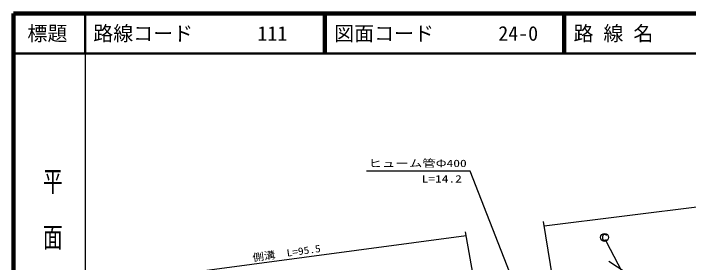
# Model space of a CAD drawing. Units: millimetres, scale not verified. Extents: x 40000 to 680000, y 20000 to 380000.
# Drawn here: x 40000 to 209193, y 317516 to 380000 of the extents above; entities that cross this region are included whole.
import ezdxf
from ezdxf.enums import TextEntityAlignment as Align

# ---------------------------------------------------------------- set-up
doc = ezdxf.new("R2010")
doc.units = ezdxf.units.MM
doc.header["$LTSCALE"] = 1000
for name, color, linetype, lineweight in [('M-BGD', 7, 'Continuous', 25), ('M-TTL', 2, 'Continuous', 140), ('M-TTL-BAND', 7, 'Continuous', 25), ('M-TTL-LINE', 7, 'Continuous', 50)]:
    doc.layers.add(name, color=color, linetype=linetype, lineweight=lineweight)
doc.layers.add('M-TTL-TXT', color=7, linetype='Continuous')
doc.styles.add('@ＭＳ ゴシック', font='')
doc.styles.add('ＭＳ ゴシック', font='')
doc.styles.get('@ＭＳ ゴシック').set_extended_font_data('@MS Gothic')
doc.styles.get('ＭＳ ゴシック').set_extended_font_data('MS Gothic')

# ---------------------------------------------------------------- blocks, each defined once
blk = doc.blocks.new('BUHIN134')
at = {"color": 7, "linetype": 'Continuous', "lineweight": 25}
blk.add_lwpolyline([(-449, 466), (-546, 432), (-620, 366), (-680, 274), (-717, 161), (-728, -34), (-707, -190), (-606, -356), (-472, -459), (-275, -510), (215, -538), (427, -510), (556, -442), (669, -304), (719, -126), (730, 64), (723, 209), (682, 287), (622, 360), (553, 394)], dxfattribs=at)
blk.add_circle((0, 0), 995, dxfattribs=at)

msp = doc.modelspace()

# ---------------------------------------------------------------- linework, layer by layer
at = {"layer": 'M-BGD'}
for p, q in [((173028, 326748), (319529, 344903)), ((176545, 305172), (172851, 327829)), ((156983, 304450), (153299, 325176)), ((61915, 312086), (153451, 324326)), ((201911, 297534), (188657, 322691)), ((189190, 317843), (201187, 310074))]:
    msp.add_line(p, q, dxfattribs=at)
msp.add_lwpolyline([(174947, 288010), (154472, 340434), (128472, 340434)], dxfattribs=at)
at = {"layer": 'M-TTL'}
for p, q in [((40000, 380000), (40000, 20000)), ((680000, 380000), (40000, 380000))]:
    msp.add_line(p, q, dxfattribs=at)
at = {"layer": 'M-TTL-BAND'}
msp.add_line((58000, 370000), (58000, 20000), dxfattribs=at)
at = {"layer": 'M-TTL-LINE'}
for p, q in [((58000, 380000), (58000, 370000)), ((117750, 380000), (117750, 370000)), ((118250, 380000), (118250, 370000)), ((177750, 380000), (177750, 370000)), ((178250, 380000), (178250, 370000)), ((40000, 370000), (680000, 370000))]:
    msp.add_line(p, q, dxfattribs=at)

# ---------------------------------------------------------------- block references
at = {"layer": 'M-BGD', "rotation": 273.2663}
msp.add_blockref('BUHIN134', (188172, 323813), dxfattribs=at)

# ---------------------------------------------------------------- texts
at = {"layer": 'M-BGD', "style": 'ＭＳ ゴシック', "width": 1.35}
for s, p in [('ヒューム管Φ400', (128972, 340934)), ('L=14.2', (142291, 337042))]:
    msp.add_text(s, height=1833, dxfattribs=at).set_placement(p, align=Align.BOTTOM_LEFT)
at = {"layer": 'M-BGD', "style": 'ＭＳ ゴシック', "width": 1.15}
msp.add_text('側溝\u3000L=95.5', height=1833, rotation=8, dxfattribs=at).set_placement((100120, 317235), align=Align.BOTTOM_LEFT)
at = {"layer": 'M-TTL-BAND', "style": '@ＭＳ ゴシック', "width": 1.4}
msp.add_text('平  面  図', height=3666, rotation=270, dxfattribs=at).set_placement((49777, 306475), align=Align.MIDDLE_RIGHT)
at = {"layer": 'M-TTL-TXT', "style": 'ＭＳ ゴシック'}
msp.add_text('標題', height=3666, dxfattribs=at).set_placement((48500, 375000), align=Align.MIDDLE_CENTER)
for s, p in [('路線コード', (60000, 375000)), ('路 線 名', (180380, 375000)), ('111', (101142, 375000)), ('図面コード', (120380, 375000)), ('24-0', (161521, 375000))]:
    msp.add_text(s, height=3666, dxfattribs=at).set_placement(p, align=Align.MIDDLE_LEFT)

doc.saveas('drawing.dxf')
